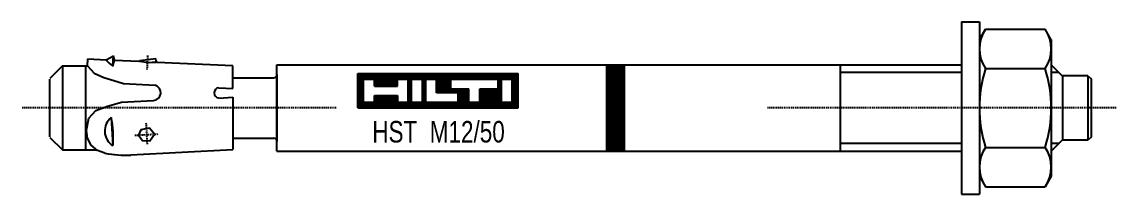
# Model space of a CAD drawing. Header units: millimetres. Extents: x 296 to 4896, y 152 to 3333.
# Drawn here: x 3596.4 to 3748.7, y 1472.6 to 1496.6 of the extents above; entities that cross this region are included whole.
import ezdxf
from ezdxf.enums import TextEntityAlignment as Align

# ---------------------------------------------------------------- set-up
doc = ezdxf.new("R2010")
doc.units = ezdxf.units.MM
doc.linetypes.add('DASHED', pattern=[0.25, 0.15625, -0.09375])
for name, color, linetype in [('1', 1, 'DASHED'), ('10', 1, 'Continuous'), ('2', 3, 'Continuous'), ('3', 4, 'Continuous'), ('4', 2, 'Continuous'), ('951', 1, 'Continuous')]:
    doc.layers.add(name, color=color, linetype=linetype)
doc.styles.get("Standard").update_dxf_attribs({"font": 'arial.ttf'})

# ---------------------------------------------------------------- blocks, each defined once
blk = doc.blocks.new('HST  M12-50')
at = {"layer": '1'}
for p, q in [((-131.46, 5.35), (-131.37, 7.29)), ((-105.14, 0), (-148.91, 0)), ((3.42, 0), (-45.09, 0)), ((-131.64, -2.09), (-131.48, -5.16)), ((-133.17, -3.79), (-129.98, -3.62))]:
    blk.add_line(p, q, dxfattribs=at)
at = {"layer": '1', "linetype": 'Continuous'}
blk.add_arc((-131.03, 13.8), 7.44, 258.4927, 276.2076, dxfattribs=at)
at = {"layer": '10'}
for p, q in [((-102.15, 0), (-102.15, 4.8)), ((-102.15, 4.8), (-79.84, 4.8)), ((-102.11, 4.8), (-102.11, 0)), ((-102.03, 0), (-102.03, 4.8)), ((-101.95, 4.8), (-101.95, 0)), ((-101.87, 0), (-101.87, 4.8)), ((-101.79, 4.8), (-101.79, 0)), ((-101.71, 0), (-101.71, 4.8)), ((-101.63, 4.8), (-101.63, 0)), ((-101.55, 0), (-101.55, 4.8)), ((-101.47, 4.8), (-101.47, 0)), ((-101.39, 0), (-101.39, 4.8)), ((-101.31, 4.8), (-101.31, 4)), ((-101.23, 4), (-101.23, 4.8)), ((-101.15, 4.8), (-101.15, 4)), ((-101.07, 4), (-101.07, 4.8)), ((-100.99, 4.8), (-100.99, 4)), ((-100.91, 4), (-100.91, 4.8)), ((-100.83, 4.8), (-100.83, 4)), ((-100.75, 4), (-100.75, 4.8)), ((-100.67, 4.8), (-100.67, 4)), ((-100.59, 4), (-100.59, 4.8)), ((-100.51, 4.8), (-100.51, 4)), ((-100.43, 4), (-100.43, 4.8)), ((-100.35, 4.8), (-100.35, 4)), ((-100.27, 4), (-100.27, 4.8)), ((-100.19, 4.8), (-100.19, 4)), ((-100.11, 4), (-100.11, 4.8)), ((-100.03, 4.8), (-100.03, 4)), ((-99.95, 4), (-99.95, 4.8)), ((-99.87, 4.8), (-99.87, 4)), ((-99.79, 3.06), (-99.79, 4.8)), ((-99.71, 4.8), (-99.71, 3.06)), ((-99.63, 3.06), (-99.63, 4.8)), ((-99.55, 4.8), (-99.55, 3.06)), ((-99.47, 3.06), (-99.47, 4.8)), ((-99.39, 4.8), (-99.39, 3.06)), ((-99.31, 3.06), (-99.31, 4.8)), ((-99.23, 4.8), (-99.23, 3.06)), ((-99.15, 3.06), (-99.15, 4.8)), ((-99.07, 4.8), (-99.07, 3.06)), ((-98.99, 3.06), (-98.99, 4.8)), ((-98.91, 4.8), (-98.91, 3.06)), ((-98.83, 3.06), (-98.83, 4.8)), ((-98.75, 4.8), (-98.75, 3.06)), ((-98.67, 3.06), (-98.67, 4.8)), ((-98.59, 4.8), (-98.59, 3.06)), ((-98.51, 3.06), (-98.51, 4.8)), ((-98.43, 4.8), (-98.43, 3.06)), ((-98.35, 3.06), (-98.35, 4.8)), ((-98.27, 4.8), (-98.27, 3.06)), ((-98.19, 3.06), (-98.19, 4.8)), ((-98.11, 4.8), (-98.11, 3.06)), ((-98.03, 3.06), (-98.03, 4.8)), ((-97.95, 4.8), (-97.95, 3.06)), ((-97.87, 3.06), (-97.87, 4.8)), ((-97.79, 4.8), (-97.79, 3.06)), ((-97.71, 3.06), (-97.71, 4.8)), ((-97.63, 4.8), (-97.63, 3.06)), ((-97.55, 3.06), (-97.55, 4.8)), ((-97.47, 4.8), (-97.47, 3.06)), ((-97.39, 3.06), (-97.39, 4.8)), ((-97.31, 4.8), (-97.31, 3.06)), ((-97.23, 3.06), (-97.23, 4.8)), ((-97.15, 4.8), (-97.15, 3.06)), ((-97.07, 3.06), (-97.07, 4.8)), ((-96.99, 4.8), (-96.99, 3.06)), ((-96.91, 3.06), (-96.91, 4.8)), ((-96.83, 4.8), (-96.83, 3.06)), ((-96.75, 3.06), (-96.75, 4.8)), ((-96.67, 4.8), (-96.67, 3.06)), ((-96.59, 4), (-96.59, 4.8)), ((-96.51, 4.8), (-96.51, 4)), ((-96.43, 4), (-96.43, 4.8)), ((-96.35, 4.8), (-96.35, 4)), ((-96.27, 4), (-96.27, 4.8)), ((-96.19, 4.8), (-96.19, 4)), ((-96.11, 4), (-96.11, 4.8)), ((-96.03, 4.8), (-96.03, 4)), ((-95.95, 4), (-95.95, 4.8)), ((-95.87, 4.8), (-95.87, 4)), ((-95.79, 4), (-95.79, 4.8)), ((-95.71, 4.8), (-95.71, 4)), ((-95.63, 4), (-95.63, 4.8)), ((-95.55, 4.8), (-95.55, 4)), ((-95.47, 4), (-95.47, 4.8)), ((-95.39, 4.8), (-95.39, 4)), ((-95.31, 4), (-95.31, 4.8)), ((-95.23, 4.8), (-95.23, 4)), ((-95.15, 4), (-95.15, 4.8)), ((-95.07, 4.8), (-95.07, 0)), ((-94.99, 0), (-94.99, 4.8)), ((-94.91, 4.8), (-94.91, 0)), ((-94.83, 0), (-94.83, 4.8)), ((-94.75, 4.8), (-94.75, 0)), ((-94.67, 4), (-94.67, 4.8)), ((-94.59, 4.8), (-94.59, 4)), ((-94.51, 4), (-94.51, 4.8)), ((-94.43, 4.8), (-94.43, 4)), ((-94.35, 4), (-94.35, 4.8)), ((-94.27, 4.8), (-94.27, 4)), ((-94.19, 4), (-94.19, 4.8)), ((-94.11, 4.8), (-94.11, 4)), ((-94.03, 4), (-94.03, 4.8)), ((-93.95, 4.8), (-93.95, 4)), ((-93.87, 4), (-93.87, 4.8)), ((-93.79, 4.8), (-93.79, 4)), ((-93.71, 4), (-93.71, 4.8)), ((-93.63, 4.8), (-93.63, 4)), ((-93.55, 4), (-93.55, 4.8)), ((-93.47, 4.8), (-93.47, 4)), ((-93.39, 4), (-93.39, 4.8)), ((-93.31, 4.8), (-93.31, 4)), ((-93.23, 4), (-93.23, 4.8)), ((-93.15, 4.8), (-93.15, 0)), ((-93.07, 0), (-93.07, 4.8)), ((-92.99, 4.8), (-92.99, 0)), ((-92.91, 0), (-92.91, 4.8)), ((-92.83, 4.8), (-92.83, 0)), ((-92.75, 0), (-92.75, 4.8)), ((-92.67, 4.8), (-92.67, 4)), ((-92.59, 4), (-92.59, 4.8)), ((-92.51, 4.8), (-92.51, 4)), ((-92.43, 4), (-92.43, 4.8)), ((-92.35, 4.8), (-92.35, 4)), ((-92.27, 4), (-92.27, 4.8)), ((-92.19, 4.8), (-92.19, 4)), ((-92.11, 4), (-92.11, 4.8)), ((-92.03, 4.8), (-92.03, 4)), ((-91.95, 4), (-91.95, 4.8)), ((-91.87, 4.8), (-91.87, 4)), ((-91.79, 4), (-91.79, 4.8)), ((-91.71, 4.8), (-91.71, 4)), ((-91.63, 4), (-91.63, 4.8)), ((-91.55, 4.8), (-91.55, 4)), ((-91.47, 4), (-91.47, 4.8)), ((-91.39, 4.8), (-91.39, 4)), ((-91.31, 4), (-91.31, 4.8)), ((-91.23, 4.8), (-91.23, 4)), ((-91.15, 2.12), (-91.15, 4.8)), ((-91.07, 4.8), (-91.07, 2.12)), ((-90.99, 2.12), (-90.99, 4.8)), ((-90.91, 4.8), (-90.91, 2.12)), ((-90.83, 2.12), (-90.83, 4.8)), ((-90.75, 4.8), (-90.75, 2.12)), ((-90.67, 2.12), (-90.67, 4.8)), ((-90.59, 4.8), (-90.59, 2.12)), ((-90.51, 2.12), (-90.51, 4.8)), ((-90.43, 4.8), (-90.43, 2.12)), ((-90.35, 2.12), (-90.35, 4.8)), ((-90.27, 4.8), (-90.27, 2.12)), ((-90.19, 2.12), (-90.19, 4.8)), ((-90.11, 4.8), (-90.11, 2.12)), ((-90.03, 2.12), (-90.03, 4.8)), ((-89.95, 4.8), (-89.95, 2.12)), ((-89.87, 2.12), (-89.87, 4.8)), ((-89.79, 4.8), (-89.79, 2.12)), ((-89.71, 2.12), (-89.71, 4.8)), ((-89.63, 4.8), (-89.63, 2.12)), ((-89.55, 2.12), (-89.55, 4.8)), ((-89.47, 4.8), (-89.47, 2.12)), ((-89.39, 2.12), (-89.39, 4.8)), ((-89.31, 4.8), (-89.31, 2.12)), ((-89.23, 2.12), (-89.23, 4.8)), ((-89.15, 4.8), (-89.15, 4)), ((-89.07, 4), (-89.07, 4.8)), ((-88.99, 4.8), (-88.99, 4)), ((-88.91, 4), (-88.91, 4.8)), ((-88.83, 4.8), (-88.83, 4)), ((-88.75, 4), (-88.75, 4.8)), ((-88.67, 4.8), (-88.67, 4)), ((-88.59, 4), (-88.59, 4.8)), ((-88.51, 4.8), (-88.51, 4)), ((-88.43, 4), (-88.43, 4.8)), ((-88.35, 4.8), (-88.35, 4)), ((-88.27, 4), (-88.27, 4.8)), ((-88.19, 4.8), (-88.19, 4)), ((-88.11, 4), (-88.11, 4.8)), ((-88.03, 4.8), (-88.03, 4)), ((-87.95, 4), (-87.95, 4.8)), ((-87.87, 4.8), (-87.87, 4)), ((-87.79, 4), (-87.79, 4.8)), ((-87.71, 4.8), (-87.71, 4)), ((-87.63, 4), (-87.63, 4.8)), ((-87.55, 4.8), (-87.55, 4)), ((-87.47, 4), (-87.47, 4.8)), ((-87.39, 4.8), (-87.39, 4)), ((-87.31, 4), (-87.31, 4.8)), ((-87.23, 4.8), (-87.23, 4)), ((-87.15, 4), (-87.15, 4.8)), ((-87.07, 4.8), (-87.07, 4)), ((-86.99, 4), (-86.99, 4.8)), ((-86.91, 4.8), (-86.91, 4)), ((-86.83, 4), (-86.83, 4.8)), ((-86.75, 4.8), (-86.75, 4)), ((-86.67, 4), (-86.67, 4.8)), ((-86.59, 4.8), (-86.59, 4)), ((-86.51, 4), (-86.51, 4.8)), ((-86.43, 4.8), (-86.43, 4)), ((-86.35, 4), (-86.35, 4.8)), ((-86.27, 4.8), (-86.27, 4)), ((-86.19, 4), (-86.19, 4.8)), ((-86.11, 4.8), (-86.11, 4)), ((-86.03, 4), (-86.03, 4.8)), ((-85.95, 4.8), (-85.95, 4)), ((-85.87, 4), (-85.87, 4.8)), ((-85.79, 4.8), (-85.79, 4)), ((-85.71, 4), (-85.71, 4.8)), ((-85.63, 4.8), (-85.63, 4)), ((-85.55, 4), (-85.55, 4.8)), ((-85.47, 4.8), (-85.47, 4)), ((-85.39, 4), (-85.39, 4.8)), ((-85.31, 4.8), (-85.31, 4)), ((-85.23, 4), (-85.23, 4.8)), ((-85.15, 4.8), (-85.15, 4)), ((-85.07, 4), (-85.07, 4.8)), ((-84.99, 4.8), (-84.99, 4)), ((-84.91, 4), (-84.91, 4.8)), ((-84.83, 4.8), (-84.83, 4)), ((-84.75, 4), (-84.75, 4.8)), ((-84.67, 4.8), (-84.67, 4)), ((-84.59, 4), (-84.59, 4.8)), ((-84.51, 4.8), (-84.51, 4)), ((-84.43, 4), (-84.43, 4.8)), ((-84.35, 4.8), (-84.35, 4)), ((-84.27, 4), (-84.27, 4.8)), ((-84.19, 4.8), (-84.19, 4)), ((-84.11, 4), (-84.11, 4.8)), ((-84.03, 4.8), (-84.03, 4)), ((-83.95, 4), (-83.95, 4.8)), ((-83.87, 4.8), (-83.87, 4)), ((-83.79, 4), (-83.79, 4.8)), ((-83.71, 4.8), (-83.71, 4)), ((-83.63, 4), (-83.63, 4.8)), ((-83.55, 4.8), (-83.55, 4)), ((-83.47, 4), (-83.47, 4.8)), ((-83.39, 4.8), (-83.39, 4)), ((-83.31, 4), (-83.31, 4.8)), ((-83.23, 4.8), (-83.23, 4)), ((-83.15, 4), (-83.15, 4.8)), ((-83.07, 4.8), (-83.07, 4)), ((-82.99, 4), (-82.99, 4.8)), ((-82.91, 4.8), (-82.91, 4)), ((-82.83, 4), (-82.83, 4.8)), ((-82.75, 4.8), (-82.75, 4)), ((-82.67, 4), (-82.67, 4.8)), ((-82.59, 4.8), (-82.59, 0)), ((-82.51, 0), (-82.51, 4.8)), ((-82.43, 4.8), (-82.43, 0)), ((-82.35, 0), (-82.35, 4.8)), ((-82.27, 4.8), (-82.27, 0)), ((-82.19, 0), (-82.19, 4.8)), ((-82.11, 4.8), (-82.11, 4)), ((-82.03, 4), (-82.03, 4.8)), ((-81.95, 4.8), (-81.95, 4)), ((-81.87, 4), (-81.87, 4.8)), ((-81.79, 4.8), (-81.79, 4)), ((-81.71, 4), (-81.71, 4.8)), ((-81.63, 4.8), (-81.63, 4)), ((-81.55, 4), (-81.55, 4.8)), ((-81.47, 4.8), (-81.47, 4)), ((-81.39, 4), (-81.39, 4.8)), ((-81.31, 4.8), (-81.31, 4)), ((-81.23, 4), (-81.23, 4.8)), ((-81.15, 4.8), (-81.15, 4)), ((-81.07, 4), (-81.07, 4.8)), ((-80.99, 4.8), (-80.99, 4)), ((-80.91, 4), (-80.91, 4.8)), ((-80.83, 4.8), (-80.83, 4)), ((-80.75, 4), (-80.75, 4.8)), ((-80.67, 4.8), (-80.67, 4)), ((-80.59, 0), (-80.59, 4.8)), ((-80.51, 4.8), (-80.51, 0)), ((-80.43, 0), (-80.43, 4.8)), ((-80.35, 4.8), (-80.35, 0)), ((-80.27, 0), (-80.27, 4.8)), ((-80.19, 4.8), (-80.19, 0)), ((-80.11, 0), (-80.11, 4.8)), ((-80.03, 4.8), (-80.03, 0)), ((-79.95, 0), (-79.95, 4.8)), ((-79.87, 4.8), (-79.87, 0)), ((-79.84, 0), (-79.84, 4.8)), ((-101.35, 0.8), (-101.35, 4)), ((-101.35, 4), (-99.84, 4)), ((-99.84, 3.06), (-99.84, 4)), ((-99.84, 3.06), (-96.64, 3.06)), ((-96.64, 4), (-95.14, 4)), ((-96.64, 3.06), (-96.64, 4)), ((-95.14, 0.8), (-95.14, 4)), ((-94.67, 4), (-93.16, 4)), ((-94.67, 0.8), (-94.67, 4)), ((-93.16, 0.8), (-93.16, 4)), ((-92.69, 4), (-91.19, 4)), ((-92.69, 0.8), (-92.69, 4)), ((-91.19, 2.12), (-91.19, 4)), ((-89.21, 4), (-82.62, 4)), ((-89.21, 2.68), (-89.21, 4)), ((-82.62, 2.68), (-82.62, 4)), ((-82.15, 4), (-80.64, 4)), ((-82.15, 0.8), (-82.15, 4)), ((-80.64, 0.8), (-80.64, 4)), ((-99.84, 0.8), (-99.84, 1.74)), ((-99.84, 1.74), (-96.64, 1.74)), ((-99.79, 0), (-99.79, 1.74)), ((-99.71, 1.74), (-99.71, 0)), ((-99.63, 0), (-99.63, 1.74)), ((-99.55, 1.74), (-99.55, 0)), ((-99.47, 0), (-99.47, 1.74)), ((-99.39, 1.74), (-99.39, 0)), ((-99.31, 0), (-99.31, 1.74)), ((-99.23, 1.74), (-99.23, 0)), ((-99.15, 0), (-99.15, 1.74)), ((-99.07, 1.74), (-99.07, 0)), ((-98.99, 0), (-98.99, 1.74)), ((-98.91, 1.74), (-98.91, 0)), ((-98.83, 0), (-98.83, 1.74)), ((-98.75, 1.74), (-98.75, 0)), ((-98.67, 0), (-98.67, 1.74)), ((-98.59, 1.74), (-98.59, 0)), ((-98.51, 0), (-98.51, 1.74)), ((-98.43, 1.74), (-98.43, 0)), ((-98.35, 0), (-98.35, 1.74)), ((-98.27, 1.74), (-98.27, 0)), ((-98.19, 0), (-98.19, 1.74)), ((-98.11, 1.74), (-98.11, 0)), ((-98.03, 0), (-98.03, 1.74)), ((-97.95, 1.74), (-97.95, 0)), ((-97.87, 0), (-97.87, 1.74)), ((-97.79, 1.74), (-97.79, 0)), ((-97.71, 0), (-97.71, 1.74)), ((-97.63, 1.74), (-97.63, 0)), ((-97.55, 0), (-97.55, 1.74)), ((-97.47, 1.74), (-97.47, 0)), ((-97.39, 0), (-97.39, 1.74)), ((-97.31, 1.74), (-97.31, 0)), ((-97.23, 0), (-97.23, 1.74)), ((-97.15, 1.74), (-97.15, 0)), ((-97.07, 0), (-97.07, 1.74)), ((-96.99, 1.74), (-96.99, 0)), ((-96.91, 0), (-96.91, 1.74)), ((-96.83, 1.74), (-96.83, 0)), ((-96.75, 0), (-96.75, 1.74)), ((-96.67, 1.74), (-96.67, 0)), ((-96.64, 1.74), (-96.64, 0.8)), ((-88.17, 2.12), (-91.19, 2.12)), ((-89.21, 2.68), (-86.67, 2.68)), ((-89.15, 2.68), (-89.15, 2.12)), ((-89.07, 2.12), (-89.07, 2.68)), ((-88.99, 2.68), (-88.99, 2.12)), ((-88.91, 2.12), (-88.91, 2.68)), ((-88.83, 2.68), (-88.83, 2.12)), ((-88.75, 2.12), (-88.75, 2.68)), ((-88.67, 2.68), (-88.67, 2.12)), ((-88.59, 2.12), (-88.59, 2.68)), ((-88.51, 2.68), (-88.51, 2.12)), ((-88.43, 2.12), (-88.43, 2.68)), ((-88.35, 2.68), (-88.35, 2.12)), ((-88.27, 2.12), (-88.27, 2.68)), ((-88.19, 2.68), (-88.19, 2.12)), ((-88.17, 0.8), (-88.17, 2.12)), ((-88.11, 0), (-88.11, 2.68)), ((-88.03, 2.68), (-88.03, 0)), ((-87.95, 0), (-87.95, 2.68)), ((-87.87, 2.68), (-87.87, 0)), ((-87.79, 0), (-87.79, 2.68)), ((-87.71, 2.68), (-87.71, 0)), ((-87.63, 0), (-87.63, 2.68)), ((-87.55, 2.68), (-87.55, 0)), ((-87.47, 0), (-87.47, 2.68)), ((-87.39, 2.68), (-87.39, 0)), ((-87.31, 0), (-87.31, 2.68)), ((-87.23, 2.68), (-87.23, 0)), ((-87.15, 0), (-87.15, 2.68)), ((-87.07, 2.68), (-87.07, 0)), ((-86.99, 0), (-86.99, 2.68)), ((-86.91, 2.68), (-86.91, 0)), ((-86.83, 0), (-86.83, 2.68)), ((-86.75, 2.68), (-86.75, 0)), ((-86.67, 0.8), (-86.67, 2.68)), ((-85.16, 0.8), (-85.16, 2.68)), ((-85.16, 2.68), (-82.62, 2.68)), ((-85.15, 2.68), (-85.15, 0)), ((-85.07, 0), (-85.07, 2.68)), ((-84.99, 2.68), (-84.99, 0)), ((-84.91, 0), (-84.91, 2.68)), ((-84.83, 2.68), (-84.83, 0)), ((-84.75, 0), (-84.75, 2.68)), ((-84.67, 2.68), (-84.67, 0)), ((-84.59, 0), (-84.59, 2.68)), ((-84.51, 2.68), (-84.51, 0)), ((-84.43, 0), (-84.43, 2.68)), ((-84.35, 2.68), (-84.35, 0)), ((-84.27, 0), (-84.27, 2.68)), ((-84.19, 2.68), (-84.19, 0)), ((-84.11, 0), (-84.11, 2.68)), ((-84.03, 2.68), (-84.03, 0)), ((-83.95, 0), (-83.95, 2.68)), ((-83.87, 2.68), (-83.87, 0)), ((-83.79, 0), (-83.79, 2.68)), ((-83.71, 2.68), (-83.71, 0)), ((-83.63, 0), (-83.63, 2.68)), ((-83.55, 2.68), (-83.55, 0)), ((-83.47, 0), (-83.47, 2.68)), ((-83.39, 2.68), (-83.39, 0)), ((-83.31, 0), (-83.31, 2.68)), ((-83.23, 2.68), (-83.23, 0)), ((-83.15, 0), (-83.15, 2.68)), ((-83.07, 2.68), (-83.07, 0)), ((-82.99, 0), (-82.99, 2.68)), ((-82.91, 2.68), (-82.91, 0)), ((-82.83, 0), (-82.83, 2.68)), ((-82.75, 2.68), (-82.75, 0)), ((-82.67, 0), (-82.67, 2.68)), ((-102.15, 0), (-79.84, 0)), ((-101.35, 0.8), (-99.84, 0.8)), ((-101.31, 0.8), (-101.31, 0)), ((-101.23, 0), (-101.23, 0.8)), ((-101.15, 0.8), (-101.15, 0)), ((-101.07, 0), (-101.07, 0.8)), ((-100.99, 0.8), (-100.99, 0)), ((-100.91, 0), (-100.91, 0.8)), ((-100.83, 0.8), (-100.83, 0)), ((-100.75, 0), (-100.75, 0.8)), ((-100.67, 0.8), (-100.67, 0)), ((-100.59, 0), (-100.59, 0.8)), ((-100.51, 0.8), (-100.51, 0)), ((-100.43, 0), (-100.43, 0.8)), ((-100.35, 0.8), (-100.35, 0)), ((-100.27, 0), (-100.27, 0.8)), ((-100.19, 0.8), (-100.19, 0)), ((-100.11, 0), (-100.11, 0.8)), ((-100.03, 0.8), (-100.03, 0)), ((-99.95, 0), (-99.95, 0.8)), ((-99.87, 0.8), (-99.87, 0)), ((-96.64, 0.8), (-95.14, 0.8)), ((-96.59, 0), (-96.59, 0.8)), ((-96.51, 0.8), (-96.51, 0)), ((-96.43, 0), (-96.43, 0.8)), ((-96.35, 0.8), (-96.35, 0)), ((-96.27, 0), (-96.27, 0.8)), ((-96.19, 0.8), (-96.19, 0)), ((-96.11, 0), (-96.11, 0.8)), ((-96.03, 0.8), (-96.03, 0)), ((-95.95, 0), (-95.95, 0.8)), ((-95.87, 0.8), (-95.87, 0)), ((-95.79, 0), (-95.79, 0.8)), ((-95.71, 0.8), (-95.71, 0)), ((-95.63, 0), (-95.63, 0.8)), ((-95.55, 0.8), (-95.55, 0)), ((-95.47, 0), (-95.47, 0.8)), ((-95.39, 0.8), (-95.39, 0)), ((-95.31, 0), (-95.31, 0.8)), ((-95.23, 0.8), (-95.23, 0)), ((-95.15, 0), (-95.15, 0.8)), ((-94.67, 0), (-94.67, 0.8)), ((-94.67, 0.8), (-93.16, 0.8)), ((-94.59, 0.8), (-94.59, 0)), ((-94.51, 0), (-94.51, 0.8)), ((-94.43, 0.8), (-94.43, 0)), ((-94.35, 0), (-94.35, 0.8)), ((-94.27, 0.8), (-94.27, 0)), ((-94.19, 0), (-94.19, 0.8)), ((-94.11, 0.8), (-94.11, 0)), ((-94.03, 0), (-94.03, 0.8)), ((-93.95, 0.8), (-93.95, 0)), ((-93.87, 0), (-93.87, 0.8)), ((-93.79, 0.8), (-93.79, 0)), ((-93.71, 0), (-93.71, 0.8)), ((-93.63, 0.8), (-93.63, 0)), ((-93.55, 0), (-93.55, 0.8)), ((-93.47, 0.8), (-93.47, 0)), ((-93.39, 0), (-93.39, 0.8)), ((-93.31, 0.8), (-93.31, 0)), ((-93.23, 0), (-93.23, 0.8)), ((-92.69, 0.8), (-88.17, 0.8)), ((-92.67, 0.8), (-92.67, 0)), ((-92.59, 0), (-92.59, 0.8)), ((-92.51, 0.8), (-92.51, 0)), ((-92.43, 0), (-92.43, 0.8)), ((-92.35, 0.8), (-92.35, 0)), ((-92.27, 0), (-92.27, 0.8)), ((-92.19, 0.8), (-92.19, 0)), ((-92.11, 0), (-92.11, 0.8)), ((-92.03, 0.8), (-92.03, 0)), ((-91.95, 0), (-91.95, 0.8)), ((-91.87, 0.8), (-91.87, 0)), ((-91.79, 0), (-91.79, 0.8)), ((-91.71, 0.8), (-91.71, 0)), ((-91.63, 0), (-91.63, 0.8)), ((-91.55, 0.8), (-91.55, 0)), ((-91.47, 0), (-91.47, 0.8)), ((-91.39, 0.8), (-91.39, 0)), ((-91.31, 0), (-91.31, 0.8)), ((-91.23, 0.8), (-91.23, 0)), ((-91.15, 0), (-91.15, 0.8)), ((-91.07, 0.8), (-91.07, 0)), ((-90.99, 0), (-90.99, 0.8)), ((-90.91, 0.8), (-90.91, 0)), ((-90.83, 0), (-90.83, 0.8)), ((-90.75, 0.8), (-90.75, 0)), ((-90.67, 0), (-90.67, 0.8)), ((-90.59, 0.8), (-90.59, 0)), ((-90.51, 0), (-90.51, 0.8)), ((-90.43, 0.8), (-90.43, 0)), ((-90.35, 0), (-90.35, 0.8)), ((-90.27, 0.8), (-90.27, 0)), ((-90.19, 0), (-90.19, 0.8)), ((-90.11, 0.8), (-90.11, 0)), ((-90.03, 0), (-90.03, 0.8)), ((-89.95, 0.8), (-89.95, 0)), ((-89.87, 0), (-89.87, 0.8)), ((-89.79, 0.8), (-89.79, 0)), ((-89.71, 0), (-89.71, 0.8)), ((-89.63, 0.8), (-89.63, 0)), ((-89.55, 0), (-89.55, 0.8)), ((-89.47, 0.8), (-89.47, 0)), ((-89.39, 0), (-89.39, 0.8)), ((-89.31, 0.8), (-89.31, 0)), ((-89.23, 0), (-89.23, 0.8)), ((-89.15, 0.8), (-89.15, 0)), ((-89.07, 0), (-89.07, 0.8)), ((-88.99, 0.8), (-88.99, 0)), ((-88.91, 0), (-88.91, 0.8)), ((-88.83, 0.8), (-88.83, 0)), ((-88.75, 0), (-88.75, 0.8)), ((-88.67, 0.8), (-88.67, 0)), ((-88.59, 0), (-88.59, 0.8)), ((-88.51, 0.8), (-88.51, 0)), ((-88.43, 0), (-88.43, 0.8)), ((-88.35, 0.8), (-88.35, 0)), ((-88.27, 0), (-88.27, 0.8)), ((-88.19, 0.8), (-88.19, 0)), ((-86.67, 0), (-86.67, 0.8)), ((-86.67, 0.8), (-85.16, 0.8)), ((-86.59, 0.8), (-86.59, 0)), ((-86.51, 0), (-86.51, 0.8)), ((-86.43, 0.8), (-86.43, 0)), ((-86.35, 0), (-86.35, 0.8)), ((-86.27, 0.8), (-86.27, 0)), ((-86.19, 0), (-86.19, 0.8)), ((-86.11, 0.8), (-86.11, 0)), ((-86.03, 0), (-86.03, 0.8)), ((-85.95, 0.8), (-85.95, 0)), ((-85.87, 0), (-85.87, 0.8)), ((-85.79, 0.8), (-85.79, 0)), ((-85.71, 0), (-85.71, 0.8)), ((-85.63, 0.8), (-85.63, 0)), ((-85.55, 0), (-85.55, 0.8)), ((-85.47, 0.8), (-85.47, 0)), ((-85.39, 0), (-85.39, 0.8)), ((-85.31, 0.8), (-85.31, 0)), ((-85.23, 0), (-85.23, 0.8)), ((-82.15, 0.8), (-80.64, 0.8)), ((-82.11, 0.8), (-82.11, 0)), ((-82.03, 0), (-82.03, 0.8)), ((-81.95, 0.8), (-81.95, 0)), ((-81.87, 0), (-81.87, 0.8)), ((-81.79, 0.8), (-81.79, 0)), ((-81.71, 0), (-81.71, 0.8)), ((-81.63, 0.8), (-81.63, 0)), ((-81.55, 0), (-81.55, 0.8)), ((-81.47, 0.8), (-81.47, 0)), ((-81.39, 0), (-81.39, 0.8)), ((-81.31, 0.8), (-81.31, 0)), ((-81.23, 0), (-81.23, 0.8)), ((-81.15, 0.8), (-81.15, 0)), ((-81.07, 0), (-81.07, 0.8)), ((-80.99, 0.8), (-80.99, 0)), ((-80.91, 0), (-80.91, 0.8)), ((-80.83, 0.8), (-80.83, 0)), ((-80.75, 0), (-80.75, 0.8)), ((-80.67, 0.8), (-80.67, 0))]:
    blk.add_line(p, q, dxfattribs=at)
at = {"layer": '2'}
for p, q in [((-18.11, 12), (-18.11, -12)), ((-18.11, 12), (-15.61, 12)), ((-15.61, 12), (-15.61, -12)), ((-15.61, 9.5), (-14.76, 10.97)), ((-14.76, 10.97), (-6.46, 10.97)), ((-5.61, 9.5), (-6.46, 10.97)), ((-5.61, 9.5), (-5.61, -9.5)), ((-139.76, 5.89), (-139.71, 6.84)), ((-139.71, 6.84), (-137.2, 6.72)), ((-137.2, 6.72), (-136.16, 7.27)), ((-136.23, 5.81), (-136.16, 7.27)), ((-136.23, 5.81), (-136.03, 6.67)), ((-136.03, 6.67), (-136.16, 7.27)), ((-136.03, 6.67), (-132.65, 6.51)), ((-132.51, 6.6), (-130.28, 6.88)), ((-130.24, 6.52), (-130.28, 6.88)), ((-130.1, 6.4), (-119.55, 5.91)), ((-143.25, 5.85), (-145, 4.09)), ((-143.25, 5.85), (-143.25, -5.85)), ((-143.25, 5.85), (-139.74, 5.85)), ((-140, -5.85), (-140, 5.85)), ((-119.55, 2.72), (-119.55, 5.89)), ((-113.4, 6), (-18.11, 6)), ((-113.4, -6), (-113.4, 6)), ((-113.4, 4.66), (-113.4, -4.66)), ((-67.5, -6), (-67.5, 6)), ((-65, -6), (-65, 6)), ((-35, 6), (-35, -6)), ((-14.76, 5.49), (-6.46, 5.49)), ((-5.61, 6), (-4, 4.39)), ((-145, -4), (-145, 4)), ((-134.75, 3.41), (-130.35, 3.18)), ((-119.55, 4.22), (-113.85, 4.22)), ((-0.5, 4.5), (-4, 4.5)), ((-4, -4.39), (-4, 4.39)), ((-0.5, 4.5), (-0.5, -4.5)), ((-0.5, 4.5), (0, 4)), ((0, -4), (0, 4)), ((-121.51, 2.83), (-119.55, 2.72)), ((-135.04, 0.8), (-130.57, 1.03)), ((-121.51, 1.39), (-119.55, 1.5)), ((-119.55, 1.5), (-119.55, -5.8)), ((-136.47, -1.32), (-136.26, -5.24)), ((-145, -4.09), (-143.25, -5.85)), ((-119.55, -4.22), (-113.85, -4.22)), ((-5.61, -6), (-4, -4.39)), ((-0.5, -4.5), (-4, -4.5)), ((0, -4), (-0.5, -4.5)), ((-143.25, -5.85), (-138.48, -5.85)), ((-133.73, -6.54), (-119.55, -5.8)), ((-113.4, -6), (-18.11, -6)), ((-14.76, -5.49), (-6.46, -5.49)), ((-15.61, -9.5), (-14.76, -10.97)), ((-5.61, -9.5), (-6.46, -10.97)), ((-18.11, -12), (-15.61, -12)), ((-14.76, -10.97), (-6.46, -10.97))]:
    blk.add_line(p, q, dxfattribs=at)
for points in [[(-139.76, 5.89), (-138.83, 4.85), (-137.5, 4.27), (-136.1, 3.84), (-134.75, 3.41)], [(-139.91, -3.09), (-139.6, -1.4), (-138.62, -0.36), (-136.98, 0.24), (-136, 0.51), (-135.04, 0.8)], [(-137.36, -6.28), (-138.39, -5.9), (-139.26, -5.17), (-139.77, -4.19), (-139.91, -3.09)]]:
    blk.add_lwpolyline(points, dxfattribs=at)
blk.add_lwpolyline([(-130.44, -3.65), (-131.14, -2.8), (-132.35, -3.05), (-132.66, -3.78), (-132.12, -4.54), (-131.08, -4.57)], close=True, dxfattribs=at)
for centre, radius, start, end in [((-10.76, 8.23), 4.85, 145.5615, 214.4385), ((-10.46, 8.23), 4.85, 325.5615, 34.4385), ((-132.71, 10.53), 5.89, 220.2631, 233.3507), ((-132.64, 6.66), 0.147, 267.3502, 334.0901), ((-130.09, 6.54), 0.147, 187.3502, 267.3502), ((-113.85, 4.66), 0.449, 270, 0), ((2.52, 0), 18.13, 162.383, 197.617), ((-23.74, 0), 18.13, 342.383, 17.617), ((-130.69, 2.13), 1.11, 276.1253, 72.1482), ((-121.4, 2.11), 0.723, 98.5979, 261.4021), ((-134.99, -3.21), 2.39, 128.033, 237.967), ((-148.44, -3.91), 12.25, 353.798, 12.202), ((-113.85, -4.66), 0.449, 0, 90), ((-10.76, -8.23), 4.85, 145.5615, 214.4385), ((-10.46, -8.23), 4.85, 325.5615, 34.4385), ((-134.49, 8.06), 14.63, 258.7007, 273)]:
    blk.add_arc(centre, radius, start, end, dxfattribs=at)
at = {"layer": '4'}
for p, q in [((-67.5, 3.63), (-65.13, 6)), ((-65.27, 6), (-67.5, 3.77)), ((-67.5, 3.91), (-65.41, 6)), ((-65.56, 6), (-67.5, 4.06)), ((-67.5, 4.2), (-65.7, 6)), ((-65.84, 6), (-67.5, 4.34)), ((-67.5, 4.48), (-65.98, 6)), ((-66.12, 6), (-67.5, 4.62)), ((-67.5, 4.76), (-66.26, 6)), ((-66.4, 6), (-67.5, 4.9)), ((-67.5, 5.05), (-66.55, 6)), ((-66.69, 6), (-67.5, 5.19)), ((-67.5, 5.33), (-66.83, 6)), ((-66.97, 6), (-67.5, 5.47)), ((-67.5, 5.61), (-67.11, 6)), ((-67.25, 6), (-67.5, 5.75)), ((-67.5, 5.89), (-67.39, 6)), ((-65, 5.99), (-67.5, 3.49)), ((-67.5, 3.35), (-65, 5.85)), ((-65, 5.71), (-67.5, 3.21)), ((-67.5, 3.07), (-65, 5.57)), ((-65, 5.42), (-67.5, 2.92)), ((-67.5, 2.78), (-65, 5.28)), ((-65, 5.14), (-67.5, 2.64)), ((-67.5, 2.5), (-65, 5)), ((-65, 4.86), (-67.5, 2.36)), ((-67.5, 2.22), (-65, 4.72)), ((-65, 4.58), (-67.5, 2.08)), ((-67.5, 1.93), (-65, 4.43)), ((-65, 4.29), (-67.5, 1.79)), ((-67.5, 1.65), (-65, 4.15)), ((-65, 4.01), (-67.5, 1.51)), ((-67.5, 1.37), (-65, 3.87)), ((-65, 3.73), (-67.5, 1.23)), ((-67.5, 1.09), (-65, 3.59)), ((-65, 3.44), (-67.5, 0.94)), ((-67.5, 0.8), (-65, 3.3)), ((-65, 3.16), (-67.5, 0.66)), ((-67.5, 0.52), (-65, 3.02)), ((-65, 2.88), (-67.5, 0.38)), ((-67.5, 0.24), (-65, 2.74)), ((-65, 2.6), (-67.5, 0.1)), ((-67.5, -0.05), (-65, 2.45)), ((-65, 2.31), (-67.5, -0.19)), ((-67.5, -0.33), (-65, 2.17)), ((-65, 2.03), (-67.5, -0.47)), ((-67.5, -0.61), (-65, 1.89)), ((-65, 1.75), (-67.5, -0.75)), ((-67.5, -0.89), (-65, 1.61)), ((-65, 1.46), (-67.5, -1.04)), ((-67.5, -1.18), (-65, 1.32)), ((-65, 1.18), (-67.5, -1.32)), ((-67.5, -1.46), (-65, 1.04)), ((-65, 0.9), (-67.5, -1.6)), ((-67.5, -1.74), (-65, 0.76)), ((-65, 0.62), (-67.5, -1.88)), ((-67.5, -2.03), (-65, 0.47)), ((-65, 0.33), (-67.5, -2.17)), ((-67.5, -2.31), (-65, 0.19)), ((-65, 0.05), (-67.5, -2.45)), ((-67.5, -2.59), (-65, -0.09)), ((-65, -0.23), (-67.5, -2.73)), ((-67.5, -2.87), (-65, -0.37)), ((-65, -0.52), (-67.5, -3.02)), ((-67.5, -3.16), (-65, -0.66)), ((-65, -0.8), (-67.5, -3.3)), ((-67.5, -3.44), (-65, -0.94)), ((-65, -1.08), (-67.5, -3.58)), ((-67.5, -3.72), (-65, -1.22)), ((-65, -1.36), (-67.5, -3.86)), ((-67.5, -4.01), (-65, -1.51)), ((-65, -1.65), (-67.5, -4.15)), ((-67.5, -4.29), (-65, -1.79)), ((-65, -1.93), (-67.5, -4.43)), ((-67.5, -4.57), (-65, -2.07)), ((-65, -2.21), (-67.5, -4.71)), ((-67.5, -4.85), (-65, -2.35)), ((-65, -2.5), (-67.5, -5)), ((-67.5, -5.14), (-65, -2.64)), ((-65, -2.78), (-67.5, -5.28)), ((-67.5, -5.42), (-65, -2.92)), ((-65, -3.06), (-67.5, -5.56)), ((-67.5, -5.7), (-65, -3.2)), ((-65, -3.34), (-67.5, -5.84)), ((-67.5, -5.99), (-65, -3.49)), ((-65, -3.63), (-67.37, -6)), ((-67.23, -6), (-65, -3.77)), ((-65, -3.91), (-67.09, -6)), ((-66.95, -6), (-65, -4.05)), ((-65, -4.19), (-66.81, -6)), ((-66.67, -6), (-65, -4.33)), ((-65, -4.48), (-66.52, -6)), ((-66.38, -6), (-65, -4.62)), ((-65, -4.76), (-66.24, -6)), ((-66.1, -6), (-65, -4.9)), ((-65, -5.04), (-65.96, -6)), ((-65.82, -6), (-65, -5.18)), ((-65, -5.32), (-65.68, -6)), ((-65.53, -6), (-65, -5.47)), ((-65, -5.61), (-65.39, -6)), ((-65.25, -6), (-65, -5.75)), ((-65, -5.89), (-65.11, -6))]:
    blk.add_line(p, q, dxfattribs=at)
at = {"layer": '951'}
for p, q in [((-18.11, 4.93), (-35, 4.93)), ((-4.54, 4.93), (-5.61, 4.93)), ((-18.11, -4.93), (-35, -4.93)), ((-4.54, -4.93), (-5.61, -4.93))]:
    blk.add_line(p, q, dxfattribs=at)
at = {"layer": '3', "width": 0.747083}
blk.add_text('HST  M12/50', height=3, dxfattribs=at).set_placement((-90.91, -4.81), align=Align.CENTER)

msp = doc.modelspace()

# ---------------------------------------------------------------- block references
at = {"color": 3}
msp.add_blockref('HST  M12-50', (3745.3, 1484.64), dxfattribs=at)

doc.saveas('drawing.dxf')
